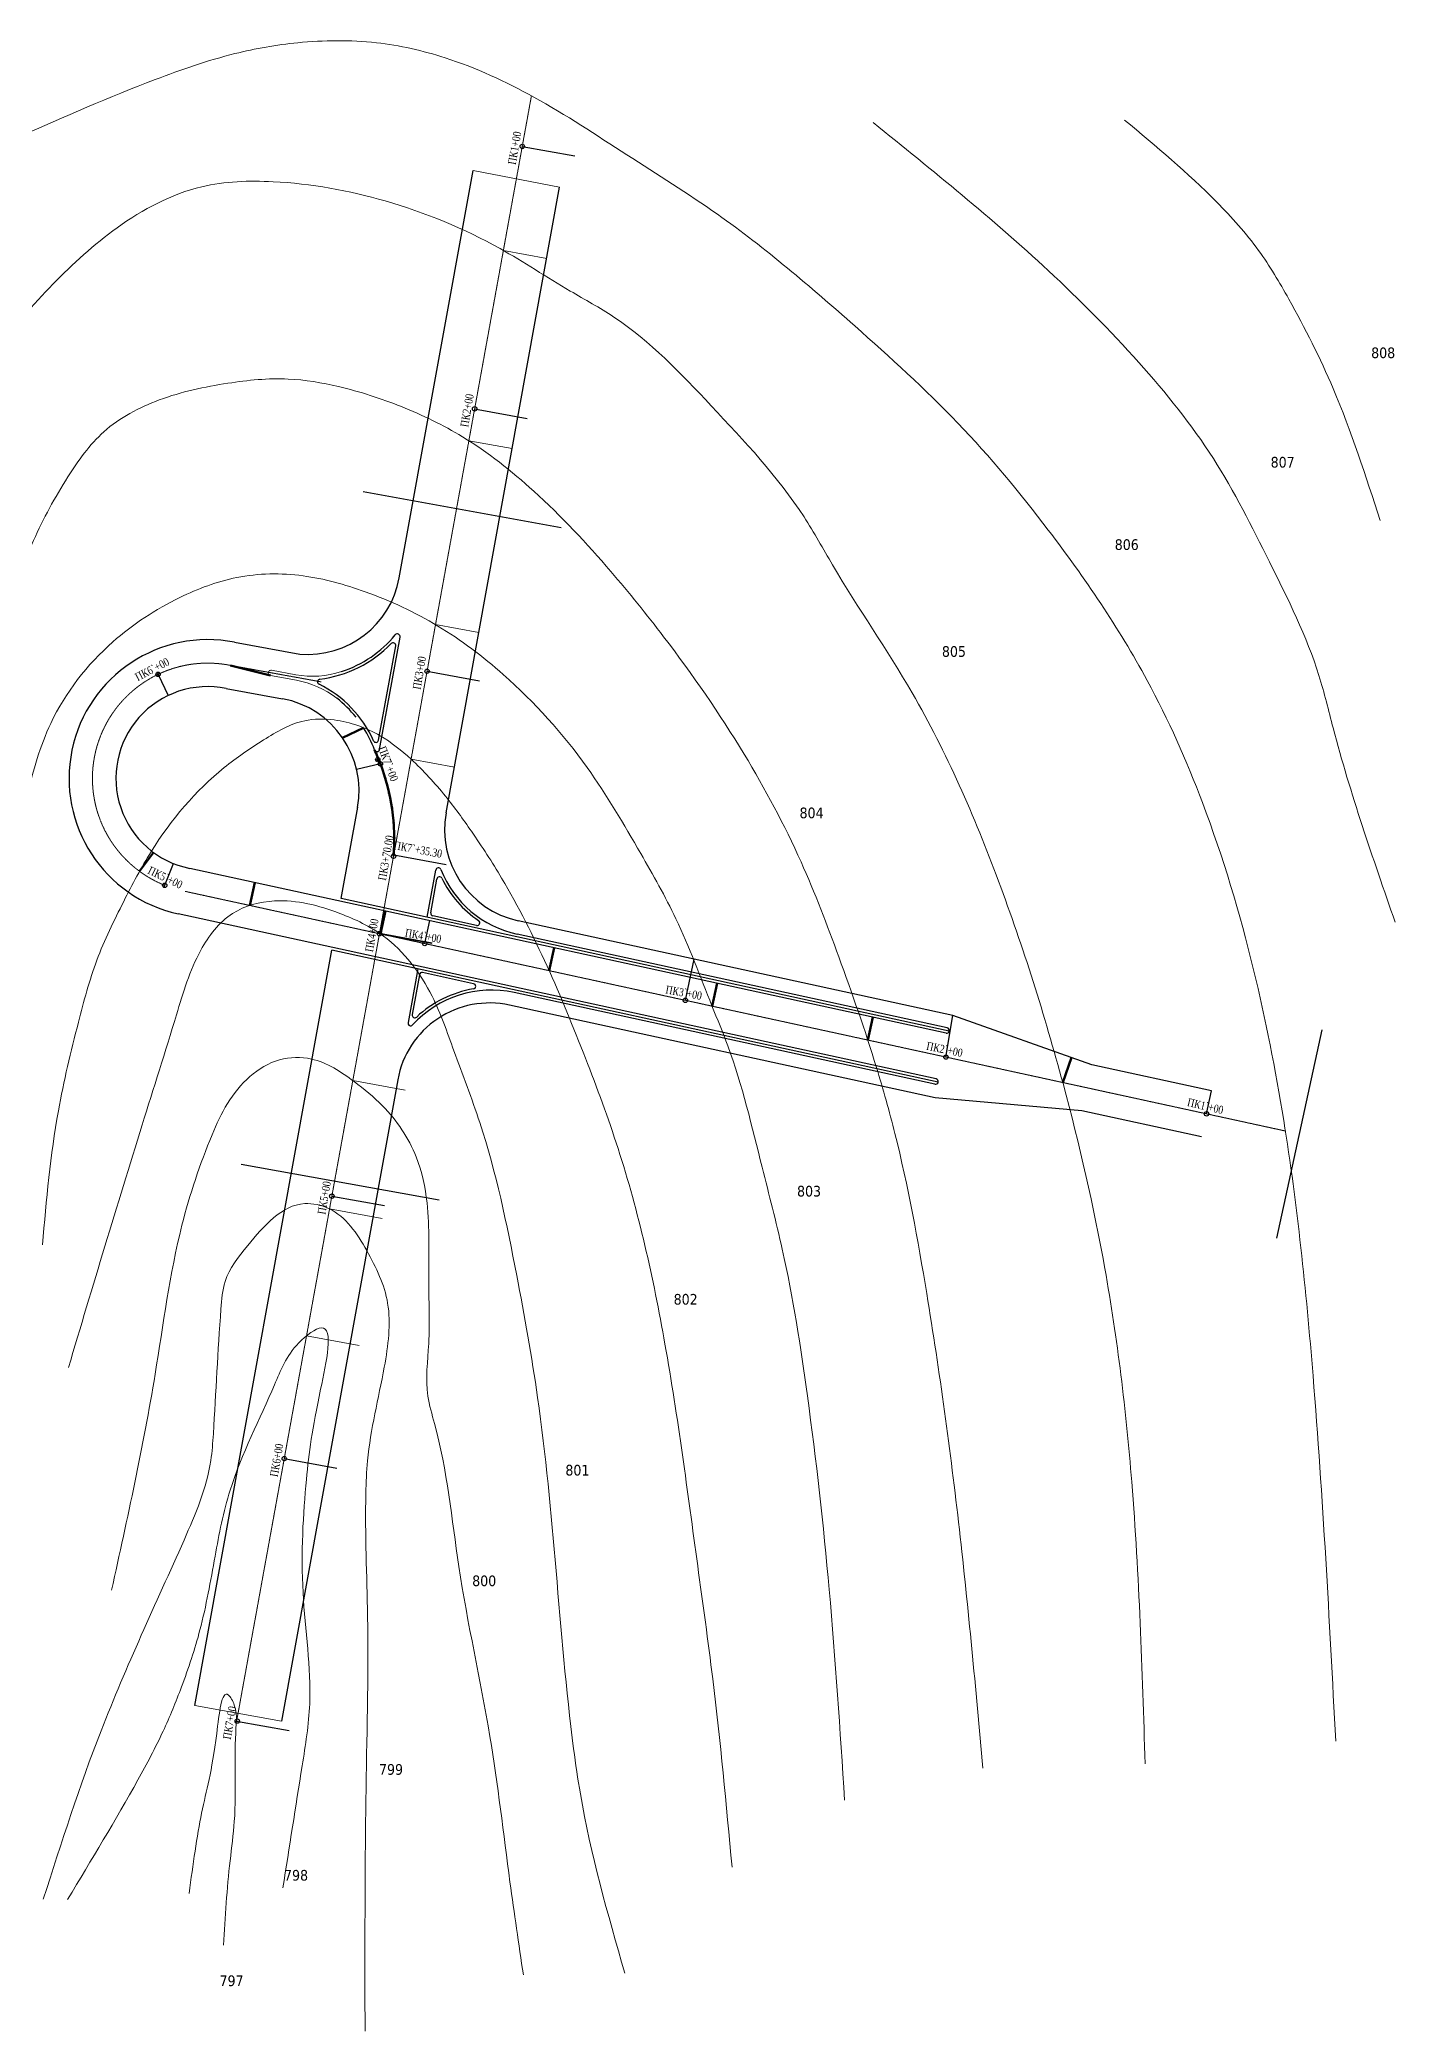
# Model space of a CAD drawing. Header units: millimetres. Extents: x -492806 to 8131902, y -181351 to 2373952.
# Drawn here: x 2216152 to 2724326, y 747006 to 1493613 of the extents above; entities that cross this region are included whole.
import ezdxf

# ---------------------------------------------------------------- set-up
doc = ezdxf.new("R2010")
doc.units = ezdxf.units.MM
doc.header["$LTSCALE"] = 50
doc.linetypes.add('CENTER2', pattern=[28.575, 19.05, -3.175, 3.175, -3.175])
for name, color, linetype in [('1-3 2-х уровн развязка-C-ROAD-TEXT', 1, 'Continuous'), ('Абсолютные высоты', 50, 'Continuous'), ('перехід', 206, 'Continuous')]:
    doc.layers.add(name, color=color, linetype=linetype)
for name, color, linetype, lineweight in [('dorogi', 7, 'Continuous', 30), ('osi', 13, 'Continuous', 15), ('дорога', 126, 'Continuous', 25), ('проектні', 82, 'Continuous', 50), ('існуючі', 170, 'Continuous', 15)]:
    doc.layers.add(name, color=color, linetype=linetype, lineweight=lineweight)
doc.styles.get("Standard").update_dxf_attribs({"font": 'tahoma.ttf'})
doc.styles.add('СПДС_BOLD', font='times.ttf', dxfattribs={"width": 0.8})

msp = doc.modelspace()

# ---------------------------------------------------------------- linework, layer by layer
at = {"layer": '1-3 2-х уровн развязка-C-ROAD-TEXT', "color": 1, "linetype": 'Continuous', "lineweight": -3}
for p, q in [((2397034.863, 1453662.073), (2416713.782, 1450092.737)), ((2379188.183, 1355267.479), (2398867.102, 1351698.143)), ((2260479.401, 1255706.879), (2264270.736, 1247764.637)), ((2361341.503, 1256872.886), (2381020.422, 1253303.55)), ((2361341.503, 1256872.886), (2381020.422, 1253303.55)), ((2343851.299, 1222167.169), (2334918.377, 1220052.077)), ((2348848.827, 1187996.671), (2368527.746, 1184427.335)), ((2262767.547, 1176059.762), (2266272.716, 1184789.511)), ((2343494.824, 1158478.293), (2363173.742, 1154908.957)), ((2360478.142, 1154784.432), (2362349.763, 1163378.187)), ((2458187.716, 1133504.414), (2461548.635, 1148936.45)), ((2555896.494, 1112219.66), (2558516.091, 1127818.057)), ((2653606.068, 1090939.642), (2655478.691, 1099537.997)), ((2325648.144, 1060083.699), (2345327.062, 1056514.363)), ((2307801.464, 961689.106), (2327480.383, 958119.77)), ((2289954.784, 863294.512), (2309633.703, 859725.176))]:
    msp.add_line(p, q, dxfattribs=at)
at = {"layer": 'dorogi'}
for p, q in [((2350931.801, 1291934.958), (2378631.155, 1444650.575)), ((2368479.423, 1203772.406), (2411022.358, 1438325.545)), ((2343560.969, 1227583.48), (2351197.971, 1269688.777)), ((2289153.234, 1267735.095), (2313595.53, 1263301.784)), ((2343170.451, 1231033.712), (2349582.684, 1266386.451)), ((2286012.218, 1250417.647), (2307135.469, 1246586.34)), ((2329112.904, 1171640.232), (2335327.239, 1205901.894)), ((2555931.597, 1121218.297), (2272350.073, 1182979.08)), ((2361376.837, 1164613.52), (2364591.798, 1182338.654)), ((2362705.433, 1166335.224), (2364997.488, 1178972.073)), ((2552186.314, 1104021.412), (2268038.707, 1165905.482)), ((2557121.493, 1121982.592), (2329112.904, 1171640.232)), ((2379907.634, 1161601.167), (2363476.579, 1165179.661)), ((2556357.197, 1123172.488), (2395139.049, 1158283.941)), ((2558516.091, 1127818.057), (2395469.525, 1163327.718)), ((2274238.454, 869099.407), (2325612.81, 1152343.065)), ((2552950.609, 1102831.516), (2325612.81, 1152343.065)), ((2357876.743, 1145316.353), (2354214.834, 1125127.052)), ((2358491.034, 1143099.86), (2355777.036, 1128136.699)), ((2378788.302, 1139738.616), (2359687.78, 1143898.489)), ((2551760.714, 1102067.22), (2394019.717, 1136421.389)), ((2551792.211, 1096944.61), (2392222.699, 1131697.008)), ((2610572.001, 1109318.115), (2558516.091, 1127818.057)), ((2655478.691, 1099537.997), (2610572.001, 1109318.115)), ((2350336.585, 1103744.995), (2306708.67, 863210.002)), ((2606825.756, 1092121.572), (2551792.211, 1096944.61)), ((2651733.427, 1082341.199), (2606825.756, 1092121.572))]:
    msp.add_line(p, q, dxfattribs=at)
for centre, radius, start, end in [((2316493.745, 1298181.583), 35000, 265.250117678, 349.719532152), ((2315545.493, 1298556.839), 44000, 288.185298614, 320.390885814), ((2350214.025, 1269867.244), 1000, 349.719532152, 140.390885814), ((2279104.316, 1216714.46), 52000, 78.816861728, 257.713499567), ((2315545.493, 1298556.839), 45000, 277.187028862, 315.934796973), ((2348598.738, 1266564.918), 1000, 349.719532152, 135.934796973), ((2279092.011, 1216716.421), 34404.388, 78.396184016, 258.699098763), ((2321300.49, 1252918.258), 1000, 97.187028862, 243.838908831), ((2301830.736, 1213282.573), 43159.471, 23.95502935, 63.838908831), ((2300564.163, 1211923.839), 35279.895, 349.907689195, 79.265276927), ((2301103.393, 1212596.3), 43159.471, 38.834656756, 52.349093112), ((2301103.393, 1212596.3), 43159.471, 20.08593158, 32.364823027), ((2342186.505, 1231212.179), 1000, 203.95502935, 349.719532152), ((2342577.023, 1227761.947), 1000, 200.085931583, 349.719532152), ((2402917.531, 1197526.068), 35000, 169.719532152, 257.713499567), ((2365575.744, 1182160.187), 1000, 21.772161786, 169.719532152), ((2365981.434, 1178793.606), 1000, 26.247017235, 169.719532152), ((2403651.056, 1197367.77), 40000, 201.772161786, 257.713499567), ((2403651.056, 1197367.77), 41000, 206.247017235, 235.926710267), ((2363689.379, 1166156.757), 1000, 169.719532152, 257.713499567), ((2380120.434, 1162578.263), 1000, 257.713499567, 55.926710267), ((2359474.98, 1142921.393), 1000, 77.713499567, 169.719532152), ((2385507.71, 1097337.56), 40000, 77.713499567, 137.666902521), ((2385507.71, 1097337.56), 41000, 99.500288863, 133.192047073), ((2378575.502, 1138761.52), 1000, 279.500288863, 77.713499567), ((2384774.693, 1097498.657), 35000, 77.713499567, 169.719532152), ((2356760.982, 1127958.232), 1000, 169.719532152, 313.192047073), ((2355198.78, 1124948.585), 1000, 169.719532152, 317.666902521), ((2556144.397, 1122195.393), 1000, 257.71349956, 77.71349956), ((2551973.514, 1103044.316), 1000, 257.713499567, 77.713499567)]:
    msp.add_arc(centre, radius, start, end, dxfattribs=at)
at = {"layer": 'osi', "linetype": 'CENTER2', "ltscale": 0.02}
for p, q in [((2289954.784, 863294.512), (2400476.802, 1472638.613)), ((2287582.726, 1259076.371), (2321691.027, 1252889.853)), ((2683173.35, 1084500.229), (2270666.126, 1174339.542))]:
    msp.add_line(p, q, dxfattribs=at)
for start, end in [(78.660760259, 233.776509349), (233.776509349, 248.127947824)]:
    msp.add_arc((2279087.962, 1216715.236), 43204.476, start, end, dxfattribs=at)
at = {"layer": 'Абсолютные высоты'}
for centre in [(2397034.863, 1453662.073), (2379188.183, 1355267.479), (2260479.401, 1255706.879), (2361341.503, 1256872.886), (2342866.763, 1223756.098), (2343851.299, 1222167.169), (2348761.468, 1187515.028), (2262992.776, 1176620.701), (2343494.824, 1158478.293), (2360478.142, 1154784.432), (2458187.716, 1133504.414), (2555896.494, 1112219.66), (2653606.068, 1090939.642), (2325648.144, 1060083.699), (2307801.464, 961689.106), (2290175.569, 863254.466)]:
    msp.add_circle(centre, 828.566, dxfattribs=at)
at = {"layer": 'дорога'}
msp.add_line((2679901.655, 1044275.12), (2696925.669, 1122442.779), dxfattribs=at)
at = {"layer": 'перехід'}
for p, q in [((2337328.422, 1324266.242), (2411622.649, 1310790.854)), ((2291595.598, 1072126.201), (2365889.826, 1058650.814))]:
    msp.add_line(p, q, dxfattribs=at)
at = {"layer": 'проектні'}
for p, q in [((2287582.726, 1259076.371), (2302610.477, 1255258.273)), ((2337558.331, 1235699.923), (2329609.053, 1231950.456)), ((2253556.862, 1181861.403), (2258759.555, 1188962.986)), ((2294866.119, 1169069.063), (2296738.761, 1177667.506)), ((2343861.265, 1158398.486), (2345733.906, 1166996.928)), ((2407121.281, 1144621.184), (2408993.922, 1153219.627)), ((2468196.675, 1131319.668), (2470069.317, 1139918.111)), ((2526594.136, 1118601.375), (2528466.777, 1127199.818)), ((2599677.042, 1102684.762), (2602991.815, 1112012.007))]:
    msp.add_line(p, q, dxfattribs=at)
for start, end in [(20.798689882, 24.912358767), (355.331419365, 20.798689882)]:
    msp.add_arc((2269634.441, 1193976.771), 79390.43, start, end, dxfattribs=at)
for p in [(2260479.401, 1255706.879), (2342866.763, 1223756.098), (2343851.299, 1222167.169), (2345682.343, 1216770.566), (2347121.543, 1211256.516), (2348161.482, 1205653.43), (2348796.802, 1199990.179), (2348842.594, 1188600.062), (2349024.23, 1194295.943)]:
    msp.add_point(p, dxfattribs=at)
at = {"layer": 'існуючі'}
for p, q in [((2378631.155, 1444650.575), (2411022.358, 1438325.545)), ((2389954.607, 1414626.303), (2406189.715, 1411681.6)), ((2377019.444, 1343310.51), (2393254.552, 1340365.808)), ((2364514.063, 1274364.246), (2380749.171, 1271419.544)), ((2312333.934, 1253494.645), (2302610.477, 1255258.273)), ((2312107.975, 1255568.262), (2302967.41, 1257226.165)), ((2355358.636, 1223887.38), (2371593.744, 1220942.677)), ((2343522.497, 1158630.865), (2363201.416, 1155061.529)), ((2333503.353, 1103392.04), (2353182.271, 1099822.704)), ((2324779.877, 1055296.663), (2344458.796, 1051727.327)), ((2316147.247, 1007702.145), (2335826.166, 1004132.809)), ((2274238.454, 869099.407), (2306708.67, 863210.002))]:
    msp.add_line(p, q, dxfattribs=at)
for centre, radius, start, end in [((2302788.944, 1256242.219), 1000, 79.719532155, 259.719532155), ((2318354.313, 1290006.369), 35000, 259.719532155, 288.185298614), ((2306087.596, 1219056.538), 35000, 52.349093112, 79.719532155)]:
    msp.add_arc(centre, radius, start, end, dxfattribs=at)
for points in [[(2208527.204, 1457370.636), (2259422.103, 1478704.291), (2289267.864, 1488429.926), (2312830.314, 1492508.419), (2342361.922, 1492508.419), (2368123.53, 1486861.277), (2401425.128, 1472115.958), (2436297.545, 1450468.572), (2470227.471, 1428193.727), (2521688.693, 1386338.932), (2560331.11, 1349946.232), (2594261.036, 1309788.766), (2631332.623, 1253446.064), (2652067.575, 1207641.456), (2671231.696, 1144951.779), (2682541.675, 1088480.342), (2693537.49, 992710.36), (2702019.971, 855708.057)], [(2622850.141, 1463547.504), (2657408.395, 1432801.941), (2673116.691, 1414605.589), (2684426.67, 1396409.237), (2701077.468, 1362840.103), (2718670.759, 1313337.59)], [(2724325.754, 1162818.931), (2701077.468, 1235604.34), (2695736.648, 1255243.385), (2677200.855, 1297910.691), (2656151.728, 1336612.718), (2628190.961, 1372691.695), (2594261.036, 1407076.066), (2528600.343, 1462606.313)], [(2630571.403, 847190.937), (2625544.747, 952918.017), (2615491.435, 1032903.737), (2599783.139, 1102292.235), (2575592.361, 1178222.65), (2543233.256, 1248745.086), (2513387.494, 1296745.807), (2502705.843, 1314710.7), (2467833.426, 1356436.819), (2431390.167, 1389692.221), (2415053.532, 1399417.856), (2388718.783, 1415323.085), (2345678.048, 1433205.706), (2303579.806, 1440421.502), (2276875.695, 1438539.121), (2245144.928, 1423166.34), (2199590.86, 1377989.19)], [(2200910.219, 1269176.2), (2213791.018, 1305882.636), (2226671.827, 1329726.13), (2240180.965, 1346667.561), (2260915.917, 1358589.308), (2286677.525, 1364863.913), (2309297.483, 1366432.566), (2328147.44, 1363608.991), (2351709.889, 1356079.468), (2374644.011, 1344785.18), (2401348.111, 1324392.716), (2430251.391, 1294274.616), (2450043.841, 1269803.659), (2480203.777, 1225842.786), (2501567.068, 1185371.589), (2515704.533, 1149763.237), (2529842.009, 1108350.85), (2536753.66, 1083566.165), (2548691.966, 1023545.956), (2560944.437, 935035.389), (2569741.083, 845622.288)], [(2205503.143, 1138836.795), (2207388.138, 1187464.978), (2211472.302, 1210367.286), (2220268.947, 1237348.083), (2243517.233, 1267867.156), (2268650.513, 1284494.859), (2290013.793, 1292024.382), (2314832.909, 1292651.841), (2338081.194, 1286690.968), (2365413.633, 1273828.03), (2389918.585, 1255631.678), (2421335.178, 1220807.626), (2441441.802, 1188544.81), (2454636.775, 1164073.853), (2468145.912, 1131445.91), (2474115.06, 1116386.86), (2486995.87, 1070883.298), (2494535.859, 1040137.736), (2503960.833, 985152.683), (2512129.15, 912567.795), (2517903.692, 833559.169)], [(2475685.891, 808519.844), (2468460.076, 879109.141), (2462805.092, 921462.719), (2450552.611, 1004608.93), (2432959.32, 1077970.41), (2420706.85, 1111853.271), (2389290.247, 1179312.97), (2377980.268, 1196881.863), (2368241.131, 1210058.532), (2355360.321, 1223885.837), (2343736.178, 1232670.282), (2326457.052, 1238631.155), (2315461.237, 1238317.424), (2300067.105, 1231101.628), (2285301.312, 1220748.534), (2257968.862, 1189375.513), (2247601.386, 1170551.702), (2237548.074, 1148523.788), (2230636.423, 1125307.753), (2223096.445, 1092052.351), (2217127.286, 1041796.426)], [(2226866.434, 995773.098), (2254513.037, 1086754.859), (2267393.846, 1128100.378), (2276504.655, 1152257.604), (2288442.962, 1166061.732), (2304151.269, 1170767.688), (2328656.21, 1166061.732), (2344992.845, 1157591.019), (2363214.475, 1135002.442), (2371382.792, 1114609.978), (2381121.929, 1087629.181), (2394945.231, 1030388.924), (2402799.384, 984584.316), (2409711.035, 919603.519), (2416308.521, 852889.464), (2418821.855, 835948.033), (2435472.654, 768771.121)], [(2243045.981, 912385.838), (2259382.616, 993328.229), (2269435.928, 1049172.207), (2280745.896, 1083055.068), (2286557.967, 1094868.218), (2306036.264, 1111182.185), (2317974.57, 1111495.917), (2333997.03, 1103025.2), (2344678.681, 1093927.024), (2357245.316, 1074789.481), (2361329.48, 1057534.323), (2361957.808, 1029298.604), (2361957.808, 1004827.647), (2361643.644, 985142.187), (2364156.967, 974789.09), (2373267.787, 921203.11), (2384891.929, 857515.877), (2392431.908, 802893.149), (2397458.564, 768069.097)], [(2338081.194, 747005.547), (2338081.194, 793751.349), (2338395.358, 833595.084), (2339023.686, 902564.34), (2338395.358, 948646.764), (2339023.686, 960882.243), (2345307.009, 996020.025), (2346563.676, 1019945.789), (2338709.522, 1039710.79), (2324572.057, 1055397.303), (2315461.237, 1057279.684), (2294097.957, 1041593.175), (2285615.476, 1028102.774), (2284044.645, 1017749.676), (2281217.147, 971003.878), (2280274.656, 960956.811), (2270221.343, 931152.439), (2239118.905, 859621.952), (2217441.45, 796464.44)], [(2307292.93, 800697.033), (2314518.745, 846501.645), (2317346.242, 869717.68), (2314832.909, 911477.467), (2316089.576, 953831.046), (2321430.396, 987713.91), (2321744.56, 1010703.461), (2313262.078, 1005056.318), (2304151.269, 989369.806), (2287500.47, 949839.803), (2281845.475, 925055.114), (2276190.491, 897423.685), (2269278.841, 876090.03), (2262367.19, 859462.331), (2252942.206, 841265.979), (2226552.27, 796379.377)], [(2272106.338, 798676.018), (2276818.819, 828794.117), (2282473.814, 858598.485), (2286872.131, 873030.076), (2289071.301, 869265.315), (2289699.629, 860794.597), (2289385.465, 843853.167), (2289071.301, 825656.815), (2287500.47, 810911.496), (2284987.137, 779224.744)]]:
    msp.add_spline(points, degree=3, dxfattribs=at)

# ---------------------------------------------------------------- texts
at = {"layer": '1-3 2-х уровн развязка-C-ROAD-TEXT', "color": 1, "linetype": 'Continuous', "lineweight": -3, "char_height": 3000, "attachment_point": 5, "style": 'СПДС_BOLD'}
for s, insert, rotation in [('ПК1+00', (2394198.695, 1453043.886), 80.149598681), ('ПК2+00', (2376352.015, 1354649.292), 80.149598681), ('ПК6`+00', (2258271.639, 1257591.499), 27.368233241), ('ПК3+00', (2358505.335, 1256254.699), 80.149598681), ('ПК7`+00', (2346786.835, 1222191.117), 290.760993916), ('ПК3+70.00', (2345925.299, 1186896.841), 80.149598681), ('ПК7`+35.30', (2357946.6, 1190011.998), 349.45419775), ('ПК5`+00', (2263176.943, 1179517.612), 334.215801099), ('ПК4+00', (2340658.655, 1157860.106), 80.149598681), ('ПК4`+00', (2359889.747, 1157628.972), 349.45419775), ('ПК3`+00', (2457599.108, 1136346.869), 349.552714044), ('ПК2`+00', (2555373.745, 1115074.96), 348.22823993), ('ПК1`+00', (2653157.203, 1093807.485), 346.748986822), ('ПК5+00', (2322811.975, 1059465.512), 80.149598681), ('ПК6+00', (2304965.296, 961070.919), 80.149598681), ('ПК7+00', (2287339.401, 862636.28), 80.149598681)]:
    msp.add_mtext(s, dxfattribs=dict(at, insert=insert, rotation=rotation))
at = {"layer": 'існуючі'}
for s, p in [('808', (2715322.975, 1374265.826)), ('807', (2677634.737, 1333243.487)), ('806', (2619177.374, 1302355.241)), ('805', (2554389.246, 1262286.662)), ('804', (2501003.658, 1201770.224)), ('803', (2500059.502, 1059948.639)), ('802', (2453796.278, 1019406.611)), ('801', (2413197.94, 955338.863)), ('800', (2378264.491, 913853.996)), ('799', (2343331.031, 843141.158)), ('798', (2307724.546, 803452.287)), ('797', (2283538.097, 763903.972))]:
    msp.add_text(s, height=4000, dxfattribs=at).set_placement(p)

doc.saveas('drawing.dxf')
